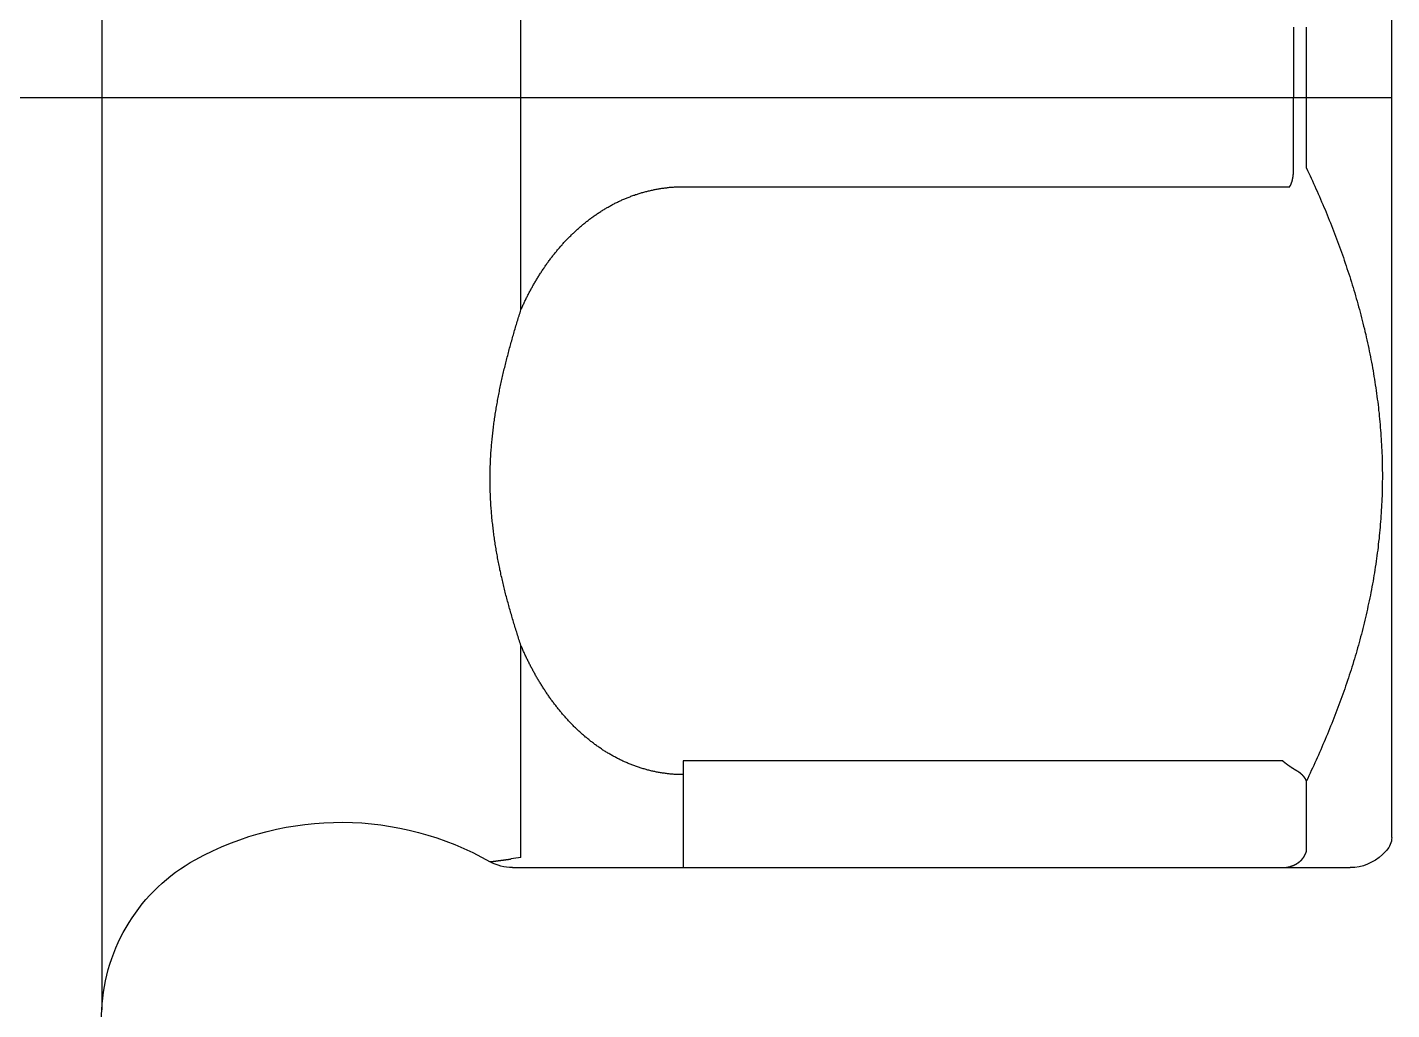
# Model space of a CAD drawing. Header units: millimetres. Extents: x 0 to 5600, y -67 to 2530.
# Drawn here: x 4172.84 to 4188.3, y 919.87 to 931 of the extents above; entities that cross this region are included whole.
import ezdxf
from ezdxf.lldxf.tags import DXFTag

# ---------------------------------------------------------------- set-up
doc = ezdxf.new("R2010")
doc.units = ezdxf.units.MM
doc.layers.add('내부선 및 부속', color=4, linetype='Continuous')
doc.layers.add('중심선', color=1, linetype='DASHED')
tags = doc.linetypes.add('DASHDOT', pattern=[70, 31, -13, 13, -13]).pattern_tags.tags
tags[10:11] = [DXFTag(74, 4), DXFTag(75, 0), DXFTag(340, '0'), DXFTag(46, 0.0), DXFTag(50, 0.0), DXFTag(44, 0.0), DXFTag(45, 0.0)]
tags[8:9] = [DXFTag(74, 4), DXFTag(75, 0), DXFTag(340, '0'), DXFTag(46, 0.0), DXFTag(50, 0.0), DXFTag(44, 0.0), DXFTag(45, 0.0)]
tags[6:7] = [DXFTag(74, 4), DXFTag(75, 0), DXFTag(340, '0'), DXFTag(46, 0.0), DXFTag(50, 0.0), DXFTag(44, 0.0), DXFTag(45, 0.0)]
tags[4:5] = [DXFTag(74, 4), DXFTag(75, 0), DXFTag(340, '0'), DXFTag(46, 0.0), DXFTag(50, 0.0), DXFTag(44, 0.0), DXFTag(45, 0.0)]
tags = doc.linetypes.add('DASHED', pattern=[25.72, 12.86, -12.86]).pattern_tags.tags
tags[6:7] = [DXFTag(74, 4), DXFTag(75, 0), DXFTag(340, '0'), DXFTag(46, 0.0), DXFTag(50, 0.0), DXFTag(44, 0.0), DXFTag(45, 0.0)]
tags[4:5] = [DXFTag(74, 4), DXFTag(75, 0), DXFTag(340, '0'), DXFTag(46, 0.0), DXFTag(50, 0.0), DXFTag(44, 0.0), DXFTag(45, 0.0)]

msp = doc.modelspace()

# ---------------------------------------------------------------- linework, layer by layer
at = {"layer": '내부선 및 부속', "linetype": 'Continuous'}
for p, q in [((4173.683, 940.535), (4173.683, 919.865)), ((4188.302, 921.816), (4188.302, 938.584)), ((4178.433, 927.795), (4178.433, 932.605)), ((4187.19, 929.397), (4187.191, 930.997)), ((4187.336, 929.403), (4187.336, 930.998)), ((4180.271, 929.19), (4187.147, 929.19)), ((4178.433, 921.589), (4178.433, 923.994)), ((4187.063, 922.686), (4180.271, 922.686)), ((4180.271, 922.686), (4180.271, 921.475)), ((4187.336, 921.66), (4187.336, 922.457)), ((4188.196, 921.625), (4188.242, 921.671)), ((4178.337, 921.475), (4187.833, 921.475)), ((4173.12, 911.5), (4173.683, 919.865))]:
    msp.add_line(p, q, dxfattribs=at)
at = {"layer": '내부선 및 부속', "linetype": 'Continuous', "flags": 128}
for points in [[(4187.147, 929.191), (4187.147, 929.192), (4187.148, 929.193), (4187.149, 929.194), (4187.149, 929.196), (4187.15, 929.197), (4187.151, 929.198), (4187.151, 929.199), (4187.152, 929.2), (4187.153, 929.201), (4187.153, 929.203), (4187.154, 929.204), (4187.154, 929.205), (4187.155, 929.206), (4187.156, 929.207), (4187.156, 929.209), (4187.157, 929.21), (4187.157, 929.211), (4187.158, 929.212), (4187.159, 929.214), (4187.159, 929.215), (4187.16, 929.216), (4187.16, 929.217), (4187.161, 929.218), (4187.161, 929.22), (4187.162, 929.221), (4187.162, 929.222), (4187.163, 929.223), (4187.163, 929.225), (4187.164, 929.226), (4187.164, 929.227), (4187.165, 929.228), (4187.165, 929.23), (4187.166, 929.231), (4187.166, 929.232), (4187.167, 929.233), (4187.167, 929.235), (4187.167, 929.236), (4187.168, 929.237), (4187.168, 929.239), (4187.169, 929.24), (4187.169, 929.241), (4187.17, 929.242), (4187.17, 929.244), (4187.17, 929.245), (4187.171, 929.246), (4187.171, 929.248), (4187.172, 929.249), (4187.172, 929.25), (4187.172, 929.251), (4187.173, 929.253), (4187.173, 929.254), (4187.174, 929.255), (4187.174, 929.257), (4187.174, 929.258), (4187.175, 929.259), (4187.175, 929.26), (4187.175, 929.262), (4187.176, 929.263), (4187.176, 929.264), (4187.176, 929.266), (4187.177, 929.267), (4187.177, 929.268), (4187.177, 929.27), (4187.178, 929.271), (4187.178, 929.272), (4187.178, 929.273), (4187.179, 929.275), (4187.179, 929.276), (4187.179, 929.277), (4187.179, 929.279), (4187.18, 929.28), (4187.18, 929.281), (4187.18, 929.283), (4187.181, 929.284), (4187.181, 929.285), (4187.181, 929.287), (4187.181, 929.288), (4187.182, 929.289), (4187.182, 929.291), (4187.182, 929.292), (4187.182, 929.293), (4187.183, 929.295), (4187.183, 929.296), (4187.183, 929.297), (4187.183, 929.299), (4187.183, 929.3), (4187.184, 929.301), (4187.184, 929.303), (4187.184, 929.304), (4187.184, 929.305), (4187.184, 929.307), (4187.185, 929.308), (4187.185, 929.309), (4187.185, 929.311), (4187.185, 929.312), (4187.185, 929.313), (4187.186, 929.315), (4187.186, 929.316), (4187.186, 929.317), (4187.186, 929.319), (4187.186, 929.319), (4187.186, 929.32), (4187.186, 929.321), (4187.187, 929.323), (4187.187, 929.324), (4187.187, 929.325), (4187.187, 929.327), (4187.187, 929.328), (4187.187, 929.329), (4187.187, 929.331), (4187.188, 929.332), (4187.188, 929.333), (4187.188, 929.335), (4187.188, 929.336), (4187.188, 929.337), (4187.188, 929.339), (4187.188, 929.34), (4187.188, 929.341), (4187.189, 929.343), (4187.189, 929.344), (4187.189, 929.345), (4187.189, 929.347), (4187.189, 929.348), (4187.189, 929.349), (4187.189, 929.351), (4187.189, 929.352), (4187.189, 929.354), (4187.189, 929.355), (4187.189, 929.356), (4187.189, 929.358), (4187.19, 929.359), (4187.19, 929.36), (4187.19, 929.362), (4187.19, 929.363), (4187.19, 929.364), (4187.19, 929.366), (4187.19, 929.367), (4187.19, 929.368), (4187.19, 929.37), (4187.19, 929.371), (4187.19, 929.372), (4187.19, 929.374), (4187.19, 929.375), (4187.19, 929.376), (4187.19, 929.378), (4187.19, 929.379), (4187.19, 929.38), (4187.19, 929.382), (4187.19, 929.383), (4187.19, 929.385), (4187.19, 929.386), (4187.19, 929.387), (4187.19, 929.389), (4187.19, 929.39), (4187.19, 929.391), (4187.19, 929.393), (4187.19, 929.394), (4187.19, 929.395), (4187.19, 929.397), (4187.19, 929.398), (4187.19, 929.398)], [(4187.336, 929.403), (4187.349, 929.374), (4187.363, 929.345), (4187.377, 929.316), (4187.39, 929.286), (4187.404, 929.257), (4187.417, 929.227), (4187.43, 929.198), (4187.443, 929.168), (4187.456, 929.139), (4187.469, 929.109), (4187.482, 929.08), (4187.495, 929.05), (4187.508, 929.02), (4187.52, 928.99), (4187.533, 928.961), (4187.546, 928.931), (4187.558, 928.901), (4187.57, 928.871), (4187.582, 928.841), (4187.594, 928.811), (4187.607, 928.781), (4187.618, 928.751), (4187.63, 928.721), (4187.642, 928.691), (4187.654, 928.661), (4187.665, 928.63), (4187.677, 928.6), (4187.688, 928.57), (4187.699, 928.539), (4187.71, 928.509), (4187.721, 928.479), (4187.732, 928.448), (4187.743, 928.418), (4187.754, 928.387), (4187.764, 928.357), (4187.775, 928.326), (4187.785, 928.295), (4187.795, 928.265), (4187.806, 928.234), (4187.816, 928.203), (4187.826, 928.172), (4187.835, 928.142), (4187.845, 928.111), (4187.855, 928.08), (4187.864, 928.049), (4187.874, 928.018), (4187.883, 927.987), (4187.892, 927.956), (4187.901, 927.925), (4187.91, 927.894), (4187.919, 927.863), (4187.927, 927.831), (4187.936, 927.8), (4187.944, 927.769), (4187.952, 927.738), (4187.961, 927.706), (4187.969, 927.675), (4187.976, 927.644), (4187.984, 927.612), (4187.992, 927.581), (4187.999, 927.549), (4188.007, 927.518), (4188.014, 927.486), (4188.021, 927.454), (4188.028, 927.423), (4188.035, 927.391), (4188.042, 927.359), (4188.048, 927.328), (4188.055, 927.296), (4188.061, 927.264), (4188.067, 927.232), (4188.073, 927.201), (4188.079, 927.169), (4188.085, 927.137), (4188.09, 927.105), (4188.096, 927.073), (4188.101, 927.041), (4188.106, 927.009), (4188.112, 926.977), (4188.116, 926.945), (4188.121, 926.913), (4188.126, 926.881), (4188.13, 926.849), (4188.135, 926.817), (4188.139, 926.785), (4188.143, 926.753), (4188.147, 926.72), (4188.151, 926.688), (4188.154, 926.656), (4188.158, 926.624), (4188.161, 926.592), (4188.164, 926.56), (4188.167, 926.527), (4188.17, 926.495), (4188.173, 926.463), (4188.176, 926.431), (4188.178, 926.398), (4188.18, 926.366), (4188.182, 926.334), (4188.184, 926.301), (4188.184, 926.301), (4188.186, 926.269), (4188.188, 926.237), (4188.189, 926.204), (4188.191, 926.172), (4188.192, 926.14), (4188.193, 926.107), (4188.194, 926.075), (4188.195, 926.043), (4188.195, 926.01), (4188.195, 925.978), (4188.196, 925.946), (4188.196, 925.913), (4188.196, 925.881), (4188.195, 925.849), (4188.195, 925.816), (4188.194, 925.784), (4188.194, 925.752), (4188.193, 925.719), (4188.192, 925.687), (4188.191, 925.655), (4188.189, 925.622), (4188.188, 925.59), (4188.186, 925.558), (4188.184, 925.525), (4188.182, 925.493), (4188.18, 925.461), (4188.178, 925.428), (4188.175, 925.396), (4188.173, 925.364), (4188.17, 925.332), (4188.167, 925.299), (4188.164, 925.267), (4188.161, 925.235), (4188.158, 925.203), (4188.154, 925.17), (4188.15, 925.138), (4188.147, 925.106), (4188.143, 925.074), (4188.139, 925.042), (4188.134, 925.01), (4188.13, 924.978), (4188.125, 924.946), (4188.121, 924.914), (4188.116, 924.881), (4188.111, 924.849), (4188.106, 924.817), (4188.101, 924.786), (4188.095, 924.754), (4188.09, 924.722), (4188.084, 924.69), (4188.078, 924.658), (4188.072, 924.626), (4188.066, 924.594), (4188.06, 924.562), (4188.053, 924.531), (4188.047, 924.499), (4188.04, 924.467), (4188.033, 924.436), (4188.027, 924.404), (4188.019, 924.372), (4188.012, 924.341), (4188.005, 924.309), (4187.997, 924.278), (4187.99, 924.246), (4187.982, 924.215), (4187.974, 924.183), (4187.966, 924.152), (4187.958, 924.121), (4187.95, 924.089), (4187.941, 924.058), (4187.933, 924.027), (4187.924, 923.996), (4187.916, 923.965), (4187.907, 923.933), (4187.898, 923.902), (4187.888, 923.871), (4187.879, 923.84), (4187.87, 923.809), (4187.86, 923.778), (4187.851, 923.748), (4187.841, 923.717), (4187.831, 923.686), (4187.821, 923.655), (4187.811, 923.624), (4187.801, 923.594), (4187.79, 923.563), (4187.78, 923.532), (4187.769, 923.502), (4187.759, 923.471), (4187.748, 923.441), (4187.737, 923.41), (4187.726, 923.38), (4187.715, 923.35), (4187.704, 923.319), (4187.692, 923.289), (4187.681, 923.259), (4187.669, 923.228), (4187.658, 923.198), (4187.646, 923.168), (4187.634, 923.138), (4187.634, 923.138), (4187.622, 923.108), (4187.61, 923.078), (4187.598, 923.048), (4187.586, 923.018), (4187.573, 922.988), (4187.561, 922.958), (4187.548, 922.928), (4187.536, 922.899), (4187.523, 922.869), (4187.51, 922.839), (4187.497, 922.81), (4187.484, 922.78), (4187.471, 922.75), (4187.458, 922.721), (4187.445, 922.691), (4187.431, 922.662), (4187.418, 922.633), (4187.404, 922.603), (4187.391, 922.574), (4187.377, 922.545), (4187.363, 922.515), (4187.35, 922.486), (4187.336, 922.457), (4187.336, 922.457)], [(4178.433, 927.796), (4178.437, 927.806), (4178.442, 927.816), (4178.446, 927.826), (4178.451, 927.835), (4178.456, 927.845), (4178.46, 927.855), (4178.465, 927.865), (4178.469, 927.875), (4178.474, 927.885), (4178.479, 927.895), (4178.484, 927.905), (4178.488, 927.914), (4178.493, 927.924), (4178.498, 927.934), (4178.503, 927.944), (4178.508, 927.954), (4178.513, 927.963), (4178.518, 927.973), (4178.523, 927.983), (4178.528, 927.992), (4178.533, 928.002), (4178.538, 928.012), (4178.544, 928.021), (4178.549, 928.031), (4178.554, 928.041), (4178.559, 928.05), (4178.565, 928.06), (4178.57, 928.069), (4178.575, 928.079), (4178.581, 928.088), (4178.586, 928.098), (4178.592, 928.107), (4178.597, 928.117), (4178.603, 928.126), (4178.608, 928.135), (4178.614, 928.145), (4178.62, 928.154), (4178.625, 928.164), (4178.631, 928.173), (4178.637, 928.182), (4178.643, 928.191), (4178.649, 928.201), (4178.655, 928.21), (4178.661, 928.219), (4178.666, 928.228), (4178.672, 928.237), (4178.679, 928.247), (4178.685, 928.256), (4178.691, 928.265), (4178.697, 928.274), (4178.703, 928.283), (4178.709, 928.292), (4178.716, 928.301), (4178.722, 928.31), (4178.728, 928.319), (4178.735, 928.328), (4178.741, 928.336), (4178.747, 928.345), (4178.754, 928.354), (4178.76, 928.363), (4178.767, 928.372), (4178.774, 928.38), (4178.78, 928.389), (4178.787, 928.398), (4178.794, 928.406), (4178.8, 928.415), (4178.807, 928.424), (4178.814, 928.432), (4178.821, 928.441), (4178.828, 928.449), (4178.835, 928.458), (4178.842, 928.466), (4178.849, 928.475), (4178.856, 928.483), (4178.863, 928.491), (4178.87, 928.5), (4178.877, 928.508), (4178.884, 928.516), (4178.891, 928.524), (4178.899, 928.533), (4178.906, 928.541), (4178.913, 928.549), (4178.921, 928.557), (4178.928, 928.565), (4178.936, 928.573), (4178.943, 928.581), (4178.951, 928.589), (4178.958, 928.597), (4178.966, 928.605), (4178.973, 928.613), (4178.981, 928.62), (4178.989, 928.628), (4178.997, 928.636), (4179.004, 928.644), (4179.012, 928.651), (4179.02, 928.659), (4179.028, 928.666), (4179.036, 928.674), (4179.044, 928.681), (4179.052, 928.689), (4179.052, 928.689), (4179.06, 928.696), (4179.068, 928.704), (4179.076, 928.711), (4179.084, 928.718), (4179.093, 928.725), (4179.101, 928.733), (4179.109, 928.74), (4179.118, 928.747), (4179.126, 928.754), (4179.134, 928.761), (4179.143, 928.768), (4179.151, 928.775), (4179.16, 928.782), (4179.168, 928.789), (4179.177, 928.796), (4179.185, 928.802), (4179.194, 928.809), (4179.203, 928.816), (4179.212, 928.822), (4179.22, 928.829), (4179.229, 928.835), (4179.238, 928.842), (4179.247, 928.848), (4179.256, 928.855), (4179.265, 928.861), (4179.274, 928.867), (4179.283, 928.874), (4179.292, 928.88), (4179.301, 928.886), (4179.31, 928.892), (4179.319, 928.898), (4179.328, 928.904), (4179.338, 928.91), (4179.347, 928.916), (4179.356, 928.922), (4179.365, 928.928), (4179.375, 928.933), (4179.384, 928.939), (4179.394, 928.945), (4179.403, 928.95), (4179.412, 928.956), (4179.422, 928.961), (4179.432, 928.967), (4179.441, 928.972), (4179.451, 928.977), (4179.46, 928.982), (4179.47, 928.988), (4179.48, 928.993), (4179.489, 928.998), (4179.499, 929.003), (4179.509, 929.008), (4179.519, 929.013), (4179.529, 929.017), (4179.539, 929.022), (4179.549, 929.027), (4179.558, 929.031), (4179.568, 929.036), (4179.578, 929.041), (4179.588, 929.045), (4179.599, 929.049), (4179.609, 929.054), (4179.619, 929.058), (4179.629, 929.062), (4179.639, 929.066), (4179.649, 929.07), (4179.66, 929.074), (4179.67, 929.078), (4179.68, 929.082), (4179.69, 929.086), (4179.701, 929.09), (4179.711, 929.094), (4179.722, 929.097), (4179.732, 929.101), (4179.742, 929.104), (4179.753, 929.108), (4179.763, 929.111), (4179.774, 929.114), (4179.784, 929.118), (4179.795, 929.121), (4179.805, 929.124), (4179.816, 929.127), (4179.827, 929.13), (4179.837, 929.133), (4179.848, 929.135), (4179.859, 929.138), (4179.869, 929.141), (4179.88, 929.144), (4179.891, 929.146), (4179.901, 929.149), (4179.912, 929.151), (4179.923, 929.153), (4179.934, 929.156), (4179.944, 929.158), (4179.955, 929.16), (4179.966, 929.162), (4179.977, 929.164), (4179.988, 929.166), (4179.999, 929.168), (4180.009, 929.17), (4180.02, 929.171), (4180.02, 929.171), (4180.031, 929.173), (4180.042, 929.175), (4180.053, 929.176), (4180.064, 929.177), (4180.075, 929.179), (4180.086, 929.18), (4180.096, 929.181), (4180.107, 929.182), (4180.118, 929.184), (4180.129, 929.185), (4180.14, 929.185), (4180.151, 929.186), (4180.162, 929.187), (4180.173, 929.188), (4180.184, 929.188), (4180.195, 929.189), (4180.206, 929.19), (4180.217, 929.19), (4180.228, 929.19), (4180.239, 929.191), (4180.249, 929.191), (4180.26, 929.191), (4180.271, 929.191), (4180.271, 929.191)], [(4178.433, 923.994), (4178.428, 924.011), (4178.422, 924.027), (4178.417, 924.044), (4178.411, 924.06), (4178.406, 924.077), (4178.401, 924.094), (4178.395, 924.11), (4178.39, 924.127), (4178.385, 924.143), (4178.38, 924.16), (4178.375, 924.177), (4178.369, 924.193), (4178.364, 924.21), (4178.359, 924.226), (4178.354, 924.243), (4178.349, 924.26), (4178.344, 924.276), (4178.339, 924.293), (4178.334, 924.31), (4178.329, 924.326), (4178.325, 924.343), (4178.32, 924.36), (4178.315, 924.377), (4178.31, 924.393), (4178.305, 924.41), (4178.301, 924.427), (4178.296, 924.444), (4178.291, 924.46), (4178.287, 924.477), (4178.282, 924.494), (4178.278, 924.511), (4178.273, 924.527), (4178.269, 924.544), (4178.264, 924.561), (4178.26, 924.578), (4178.256, 924.595), (4178.252, 924.612), (4178.247, 924.629), (4178.243, 924.645), (4178.239, 924.662), (4178.235, 924.679), (4178.231, 924.696), (4178.227, 924.713), (4178.223, 924.73), (4178.219, 924.747), (4178.215, 924.764), (4178.211, 924.781), (4178.207, 924.798), (4178.204, 924.815), (4178.2, 924.832), (4178.196, 924.849), (4178.193, 924.866), (4178.189, 924.883), (4178.186, 924.9), (4178.182, 924.917), (4178.179, 924.934), (4178.176, 924.951), (4178.172, 924.968), (4178.169, 924.986), (4178.166, 925.003), (4178.163, 925.02), (4178.16, 925.037), (4178.157, 925.054), (4178.154, 925.071), (4178.151, 925.088), (4178.148, 925.106), (4178.145, 925.123), (4178.143, 925.14), (4178.14, 925.157), (4178.137, 925.175), (4178.135, 925.192), (4178.132, 925.209), (4178.13, 925.226), (4178.128, 925.243), (4178.125, 925.261), (4178.123, 925.278), (4178.121, 925.295), (4178.119, 925.313), (4178.117, 925.33), (4178.114, 925.347), (4178.113, 925.365), (4178.111, 925.382), (4178.109, 925.399), (4178.107, 925.416), (4178.105, 925.434), (4178.104, 925.451), (4178.102, 925.468), (4178.101, 925.486), (4178.099, 925.503), (4178.098, 925.521), (4178.096, 925.538), (4178.095, 925.555), (4178.094, 925.573), (4178.093, 925.59), (4178.092, 925.607), (4178.091, 925.625), (4178.09, 925.642), (4178.089, 925.66), (4178.088, 925.677), (4178.087, 925.694), (4178.087, 925.694), (4178.087, 925.712), (4178.086, 925.729), (4178.085, 925.746), (4178.085, 925.764), (4178.085, 925.781), (4178.084, 925.799), (4178.084, 925.816), (4178.084, 925.833), (4178.084, 925.851), (4178.084, 925.868), (4178.084, 925.886), (4178.084, 925.903), (4178.084, 925.92), (4178.084, 925.938), (4178.084, 925.955), (4178.085, 925.973), (4178.085, 925.99), (4178.086, 926.007), (4178.086, 926.025), (4178.087, 926.042), (4178.088, 926.06), (4178.088, 926.077), (4178.089, 926.094), (4178.09, 926.112), (4178.091, 926.129), (4178.092, 926.147), (4178.093, 926.164), (4178.094, 926.181), (4178.096, 926.199), (4178.097, 926.216), (4178.098, 926.233), (4178.1, 926.251), (4178.101, 926.268), (4178.103, 926.285), (4178.104, 926.303), (4178.106, 926.32), (4178.108, 926.337), (4178.11, 926.355), (4178.111, 926.372), (4178.113, 926.389), (4178.115, 926.407), (4178.117, 926.424), (4178.119, 926.441), (4178.121, 926.459), (4178.124, 926.476), (4178.126, 926.493), (4178.128, 926.51), (4178.131, 926.528), (4178.133, 926.545), (4178.135, 926.562), (4178.138, 926.579), (4178.141, 926.597), (4178.143, 926.614), (4178.146, 926.631), (4178.149, 926.648), (4178.151, 926.665), (4178.154, 926.683), (4178.157, 926.7), (4178.16, 926.717), (4178.163, 926.734), (4178.166, 926.751), (4178.169, 926.768), (4178.172, 926.786), (4178.176, 926.803), (4178.179, 926.82), (4178.182, 926.837), (4178.185, 926.854), (4178.189, 926.871), (4178.192, 926.888), (4178.196, 926.905), (4178.199, 926.922), (4178.203, 926.939), (4178.207, 926.956), (4178.21, 926.973), (4178.214, 926.99), (4178.218, 927.007), (4178.221, 927.024), (4178.225, 927.041), (4178.229, 927.058), (4178.233, 927.075), (4178.237, 927.092), (4178.241, 927.109), (4178.245, 927.126), (4178.249, 927.143), (4178.253, 927.16), (4178.257, 927.177), (4178.262, 927.194), (4178.266, 927.21), (4178.27, 927.227), (4178.274, 927.244), (4178.279, 927.261), (4178.283, 927.278), (4178.287, 927.295), (4178.292, 927.311), (4178.296, 927.328), (4178.301, 927.345), (4178.305, 927.362), (4178.31, 927.379), (4178.315, 927.395), (4178.319, 927.412), (4178.319, 927.412), (4178.324, 927.429), (4178.329, 927.446), (4178.333, 927.462), (4178.338, 927.479), (4178.343, 927.496), (4178.348, 927.513), (4178.352, 927.529), (4178.357, 927.546), (4178.362, 927.563), (4178.367, 927.579), (4178.372, 927.596), (4178.377, 927.613), (4178.382, 927.629), (4178.387, 927.646), (4178.392, 927.663), (4178.397, 927.679), (4178.402, 927.696), (4178.407, 927.713), (4178.412, 927.729), (4178.417, 927.746), (4178.423, 927.762), (4178.428, 927.779), (4178.433, 927.796), (4178.433, 927.796)], [(4180.271, 922.529), (4180.26, 922.529), (4180.249, 922.529), (4180.238, 922.529), (4180.227, 922.53), (4180.216, 922.53), (4180.204, 922.53), (4180.193, 922.531), (4180.182, 922.532), (4180.171, 922.532), (4180.16, 922.533), (4180.149, 922.534), (4180.138, 922.535), (4180.126, 922.536), (4180.115, 922.537), (4180.104, 922.538), (4180.093, 922.539), (4180.082, 922.541), (4180.071, 922.542), (4180.06, 922.544), (4180.049, 922.545), (4180.038, 922.547), (4180.026, 922.549), (4180.015, 922.55), (4180.004, 922.552), (4179.993, 922.554), (4179.982, 922.556), (4179.971, 922.558), (4179.96, 922.561), (4179.949, 922.563), (4179.938, 922.565), (4179.927, 922.568), (4179.916, 922.57), (4179.905, 922.573), (4179.895, 922.575), (4179.884, 922.578), (4179.873, 922.581), (4179.862, 922.584), (4179.851, 922.587), (4179.84, 922.59), (4179.829, 922.593), (4179.819, 922.596), (4179.808, 922.599), (4179.797, 922.603), (4179.786, 922.606), (4179.776, 922.609), (4179.765, 922.613), (4179.754, 922.616), (4179.744, 922.62), (4179.733, 922.624), (4179.723, 922.628), (4179.712, 922.632), (4179.702, 922.635), (4179.691, 922.64), (4179.681, 922.644), (4179.67, 922.648), (4179.66, 922.652), (4179.649, 922.656), (4179.639, 922.661), (4179.629, 922.665), (4179.618, 922.67), (4179.608, 922.674), (4179.598, 922.679), (4179.588, 922.683), (4179.578, 922.688), (4179.568, 922.693), (4179.558, 922.698), (4179.548, 922.703), (4179.538, 922.708), (4179.528, 922.713), (4179.518, 922.718), (4179.508, 922.723), (4179.498, 922.729), (4179.488, 922.734), (4179.478, 922.739), (4179.468, 922.745), (4179.459, 922.75), (4179.449, 922.756), (4179.439, 922.761), (4179.43, 922.767), (4179.42, 922.773), (4179.411, 922.779), (4179.401, 922.784), (4179.392, 922.79), (4179.382, 922.796), (4179.373, 922.802), (4179.363, 922.808), (4179.354, 922.815), (4179.345, 922.821), (4179.335, 922.827), (4179.326, 922.833), (4179.317, 922.84), (4179.308, 922.846), (4179.299, 922.853), (4179.29, 922.859), (4179.28, 922.866), (4179.271, 922.872), (4179.262, 922.879), (4179.254, 922.886), (4179.245, 922.892), (4179.236, 922.899), (4179.236, 922.899), (4179.227, 922.906), (4179.218, 922.913), (4179.209, 922.92), (4179.201, 922.927), (4179.192, 922.934), (4179.183, 922.941), (4179.175, 922.948), (4179.166, 922.955), (4179.158, 922.963), (4179.149, 922.97), (4179.141, 922.977), (4179.132, 922.985), (4179.124, 922.992), (4179.116, 922.999), (4179.107, 923.007), (4179.099, 923.015), (4179.091, 923.022), (4179.083, 923.03), (4179.075, 923.037), (4179.066, 923.045), (4179.058, 923.053), (4179.05, 923.061), (4179.042, 923.068), (4179.034, 923.076), (4179.027, 923.084), (4179.019, 923.092), (4179.011, 923.1), (4179.003, 923.108), (4178.995, 923.116), (4178.988, 923.124), (4178.98, 923.132), (4178.972, 923.14), (4178.965, 923.149), (4178.957, 923.157), (4178.95, 923.165), (4178.942, 923.173), (4178.935, 923.182), (4178.927, 923.19), (4178.92, 923.198), (4178.913, 923.207), (4178.905, 923.215), (4178.898, 923.224), (4178.891, 923.232), (4178.884, 923.241), (4178.877, 923.249), (4178.87, 923.258), (4178.863, 923.267), (4178.856, 923.275), (4178.849, 923.284), (4178.842, 923.293), (4178.835, 923.302), (4178.828, 923.311), (4178.821, 923.319), (4178.814, 923.328), (4178.808, 923.337), (4178.801, 923.346), (4178.794, 923.355), (4178.788, 923.364), (4178.781, 923.373), (4178.774, 923.382), (4178.768, 923.391), (4178.761, 923.4), (4178.755, 923.409), (4178.749, 923.418), (4178.742, 923.428), (4178.736, 923.437), (4178.73, 923.446), (4178.723, 923.455), (4178.717, 923.464), (4178.711, 923.474), (4178.705, 923.483), (4178.699, 923.492), (4178.693, 923.502), (4178.687, 923.511), (4178.681, 923.521), (4178.675, 923.53), (4178.669, 923.539), (4178.663, 923.549), (4178.657, 923.558), (4178.651, 923.568), (4178.645, 923.577), (4178.639, 923.587), (4178.634, 923.597), (4178.628, 923.606), (4178.622, 923.616), (4178.617, 923.625), (4178.611, 923.635), (4178.606, 923.645), (4178.6, 923.654), (4178.595, 923.664), (4178.589, 923.674), (4178.584, 923.684), (4178.579, 923.693), (4178.573, 923.703), (4178.568, 923.713), (4178.563, 923.723), (4178.557, 923.733), (4178.552, 923.743), (4178.547, 923.752), (4178.542, 923.762), (4178.542, 923.762), (4178.537, 923.772), (4178.532, 923.782), (4178.527, 923.792), (4178.522, 923.802), (4178.517, 923.812), (4178.512, 923.822), (4178.507, 923.832), (4178.502, 923.842), (4178.497, 923.852), (4178.492, 923.862), (4178.488, 923.872), (4178.483, 923.882), (4178.478, 923.893), (4178.474, 923.903), (4178.469, 923.913), (4178.464, 923.923), (4178.46, 923.933), (4178.455, 923.943), (4178.451, 923.953), (4178.446, 923.964), (4178.442, 923.974), (4178.437, 923.984), (4178.433, 923.994), (4178.433, 923.994)], [(4187.224, 922.573), (4187.223, 922.574), (4187.221, 922.575), (4187.22, 922.575), (4187.219, 922.576), (4187.218, 922.576), (4187.217, 922.577), (4187.216, 922.578), (4187.215, 922.578), (4187.214, 922.579), (4187.213, 922.58), (4187.212, 922.58), (4187.211, 922.581), (4187.21, 922.581), (4187.209, 922.582), (4187.208, 922.583), (4187.206, 922.583), (4187.205, 922.584), (4187.204, 922.585), (4187.203, 922.585), (4187.202, 922.586), (4187.201, 922.587), (4187.2, 922.587), (4187.199, 922.588), (4187.198, 922.588), (4187.197, 922.589), (4187.196, 922.59), (4187.195, 922.59), (4187.194, 922.591), (4187.193, 922.592), (4187.192, 922.592), (4187.191, 922.593), (4187.19, 922.594), (4187.189, 922.594), (4187.187, 922.595), (4187.186, 922.596), (4187.185, 922.596), (4187.184, 922.597), (4187.183, 922.598), (4187.182, 922.598), (4187.181, 922.599), (4187.18, 922.6), (4187.179, 922.6), (4187.178, 922.601), (4187.177, 922.602), (4187.176, 922.602), (4187.175, 922.603), (4187.174, 922.604), (4187.173, 922.604), (4187.172, 922.605), (4187.171, 922.606), (4187.17, 922.606), (4187.169, 922.607), (4187.168, 922.608), (4187.167, 922.608), (4187.166, 922.609), (4187.165, 922.61), (4187.164, 922.611), (4187.163, 922.611), (4187.162, 922.612), (4187.161, 922.613), (4187.159, 922.613), (4187.158, 922.614), (4187.157, 922.615), (4187.156, 922.615), (4187.155, 922.616), (4187.154, 922.617), (4187.153, 922.618), (4187.152, 922.618), (4187.151, 922.619), (4187.15, 922.62), (4187.149, 922.62), (4187.148, 922.621), (4187.147, 922.622), (4187.146, 922.622), (4187.145, 922.623), (4187.144, 922.624), (4187.143, 922.625), (4187.142, 922.625), (4187.141, 922.626), (4187.14, 922.627), (4187.139, 922.628), (4187.138, 922.628), (4187.137, 922.629), (4187.136, 922.63), (4187.135, 922.63), (4187.134, 922.631), (4187.133, 922.632), (4187.132, 922.633), (4187.131, 922.633), (4187.13, 922.634), (4187.129, 922.635), (4187.128, 922.636), (4187.127, 922.636), (4187.126, 922.637), (4187.125, 922.638), (4187.124, 922.638), (4187.123, 922.639), (4187.122, 922.64), (4187.121, 922.641), (4187.12, 922.641), (4187.12, 922.641), (4187.119, 922.642), (4187.118, 922.643), (4187.117, 922.644), (4187.116, 922.644), (4187.115, 922.645), (4187.114, 922.646), (4187.113, 922.647), (4187.112, 922.647), (4187.111, 922.648), (4187.11, 922.649), (4187.109, 922.65), (4187.108, 922.65), (4187.107, 922.651), (4187.106, 922.652), (4187.105, 922.653), (4187.104, 922.653), (4187.103, 922.654), (4187.102, 922.655), (4187.101, 922.656), (4187.1, 922.656), (4187.099, 922.657), (4187.099, 922.658), (4187.098, 922.659), (4187.097, 922.66), (4187.096, 922.66), (4187.095, 922.661), (4187.094, 922.662), (4187.093, 922.663), (4187.092, 922.663), (4187.091, 922.664), (4187.09, 922.665), (4187.089, 922.666), (4187.088, 922.666), (4187.087, 922.667), (4187.086, 922.668), (4187.085, 922.669), (4187.084, 922.67), (4187.083, 922.67), (4187.082, 922.671), (4187.081, 922.672), (4187.08, 922.673), (4187.079, 922.673), (4187.078, 922.674), (4187.077, 922.675), (4187.076, 922.676), (4187.075, 922.677), (4187.074, 922.677), (4187.073, 922.678), (4187.072, 922.679), (4187.071, 922.68), (4187.071, 922.681), (4187.07, 922.681), (4187.069, 922.682), (4187.068, 922.683), (4187.067, 922.684), (4187.066, 922.684), (4187.065, 922.685), (4187.064, 922.686), (4187.063, 922.687), (4187.063, 922.687)], [(4187.336, 922.457), (4187.335, 922.458), (4187.335, 922.459), (4187.334, 922.46), (4187.334, 922.461), (4187.334, 922.462), (4187.333, 922.463), (4187.333, 922.464), (4187.332, 922.465), (4187.332, 922.466), (4187.331, 922.467), (4187.331, 922.468), (4187.331, 922.469), (4187.33, 922.47), (4187.33, 922.47), (4187.329, 922.471), (4187.329, 922.472), (4187.328, 922.473), (4187.328, 922.474), (4187.327, 922.475), (4187.327, 922.476), (4187.326, 922.477), (4187.326, 922.478), (4187.325, 922.479), (4187.325, 922.48), (4187.324, 922.48), (4187.324, 922.481), (4187.323, 922.482), (4187.323, 922.483), (4187.322, 922.484), (4187.322, 922.485), (4187.321, 922.486), (4187.32, 922.487), (4187.32, 922.487), (4187.319, 922.488), (4187.319, 922.489), (4187.318, 922.49), (4187.318, 922.491), (4187.317, 922.492), (4187.316, 922.493), (4187.316, 922.493), (4187.315, 922.494), (4187.315, 922.495), (4187.314, 922.496), (4187.313, 922.497), (4187.313, 922.498), (4187.312, 922.498), (4187.312, 922.499), (4187.311, 922.5), (4187.31, 922.501), (4187.31, 922.502), (4187.309, 922.502), (4187.309, 922.503), (4187.308, 922.504), (4187.307, 922.505), (4187.307, 922.506), (4187.306, 922.506), (4187.305, 922.507), (4187.305, 922.508), (4187.304, 922.509), (4187.303, 922.51), (4187.303, 922.51), (4187.302, 922.511), (4187.301, 922.512), (4187.301, 922.513), (4187.3, 922.514), (4187.299, 922.514), (4187.299, 922.515), (4187.298, 922.516), (4187.297, 922.517), (4187.296, 922.517), (4187.296, 922.518), (4187.295, 922.519), (4187.294, 922.52), (4187.294, 922.52), (4187.293, 922.521), (4187.292, 922.522), (4187.291, 922.523), (4187.291, 922.523), (4187.29, 922.524), (4187.289, 922.525), (4187.288, 922.525), (4187.288, 922.526), (4187.287, 922.527), (4187.286, 922.528), (4187.285, 922.528), (4187.285, 922.529), (4187.284, 922.53), (4187.283, 922.53), (4187.282, 922.531), (4187.282, 922.532), (4187.281, 922.533), (4187.28, 922.533), (4187.279, 922.534), (4187.279, 922.535), (4187.278, 922.535), (4187.277, 922.536), (4187.276, 922.537), (4187.275, 922.537), (4187.275, 922.538), (4187.274, 922.539), (4187.274, 922.539), (4187.273, 922.539), (4187.272, 922.54), (4187.271, 922.541), (4187.271, 922.541), (4187.27, 922.542), (4187.269, 922.543), (4187.268, 922.543), (4187.267, 922.544), (4187.267, 922.545), (4187.266, 922.545), (4187.265, 922.546), (4187.264, 922.547), (4187.263, 922.547), (4187.263, 922.548), (4187.262, 922.548), (4187.261, 922.549), (4187.26, 922.55), (4187.259, 922.55), (4187.258, 922.551), (4187.258, 922.552), (4187.257, 922.552), (4187.256, 922.553), (4187.255, 922.553), (4187.254, 922.554), (4187.253, 922.555), (4187.252, 922.555), (4187.252, 922.556), (4187.251, 922.556), (4187.25, 922.557), (4187.249, 922.558), (4187.248, 922.558), (4187.247, 922.559), (4187.246, 922.559), (4187.246, 922.56), (4187.245, 922.56), (4187.244, 922.561), (4187.243, 922.562), (4187.242, 922.562), (4187.241, 922.563), (4187.24, 922.563), (4187.24, 922.564), (4187.239, 922.564), (4187.238, 922.565), (4187.237, 922.566), (4187.236, 922.566), (4187.235, 922.567), (4187.234, 922.567), (4187.233, 922.568), (4187.232, 922.568), (4187.232, 922.569), (4187.231, 922.569), (4187.23, 922.57), (4187.229, 922.57), (4187.228, 922.571), (4187.227, 922.571), (4187.226, 922.572), (4187.225, 922.572), (4187.224, 922.573), (4187.224, 922.573), (4187.224, 922.573)], [(4187.224, 921.519), (4187.225, 921.52), (4187.226, 921.52), (4187.227, 921.521), (4187.228, 921.521), (4187.229, 921.522), (4187.23, 921.523), (4187.231, 921.523), (4187.232, 921.524), (4187.233, 921.524), (4187.233, 921.525), (4187.234, 921.526), (4187.235, 921.526), (4187.236, 921.527), (4187.237, 921.528), (4187.238, 921.528), (4187.239, 921.529), (4187.24, 921.529), (4187.241, 921.53), (4187.242, 921.531), (4187.243, 921.531), (4187.244, 921.532), (4187.245, 921.533), (4187.246, 921.533), (4187.247, 921.534), (4187.248, 921.535), (4187.249, 921.536), (4187.25, 921.536), (4187.251, 921.537), (4187.252, 921.538), (4187.252, 921.538), (4187.253, 921.539), (4187.254, 921.54), (4187.255, 921.54), (4187.256, 921.541), (4187.257, 921.542), (4187.258, 921.543), (4187.259, 921.543), (4187.26, 921.544), (4187.261, 921.545), (4187.261, 921.546), (4187.262, 921.546), (4187.263, 921.547), (4187.264, 921.548), (4187.265, 921.549), (4187.266, 921.549), (4187.267, 921.55), (4187.268, 921.551), (4187.268, 921.552), (4187.269, 921.553), (4187.27, 921.553), (4187.271, 921.554), (4187.272, 921.555), (4187.273, 921.556), (4187.274, 921.557), (4187.274, 921.557), (4187.275, 921.558), (4187.276, 921.559), (4187.277, 921.56), (4187.278, 921.561), (4187.278, 921.562), (4187.279, 921.562), (4187.28, 921.563), (4187.281, 921.564), (4187.282, 921.565), (4187.282, 921.566), (4187.283, 921.567), (4187.284, 921.567), (4187.285, 921.568), (4187.286, 921.569), (4187.286, 921.57), (4187.287, 921.571), (4187.288, 921.572), (4187.289, 921.573), (4187.289, 921.574), (4187.29, 921.574), (4187.291, 921.575), (4187.292, 921.576), (4187.292, 921.577), (4187.293, 921.578), (4187.294, 921.579), (4187.295, 921.58), (4187.295, 921.581), (4187.296, 921.582), (4187.297, 921.583), (4187.297, 921.584), (4187.298, 921.584), (4187.299, 921.585), (4187.299, 921.586), (4187.3, 921.587), (4187.301, 921.588), (4187.302, 921.589), (4187.302, 921.59), (4187.303, 921.591), (4187.303, 921.592), (4187.304, 921.593), (4187.305, 921.594), (4187.305, 921.595), (4187.306, 921.596), (4187.307, 921.597), (4187.307, 921.598), (4187.307, 921.598), (4187.308, 921.599), (4187.309, 921.6), (4187.309, 921.601), (4187.31, 921.602), (4187.31, 921.603), (4187.311, 921.604), (4187.312, 921.605), (4187.312, 921.606), (4187.313, 921.607), (4187.313, 921.608), (4187.314, 921.609), (4187.314, 921.61), (4187.315, 921.611), (4187.316, 921.612), (4187.316, 921.613), (4187.317, 921.614), (4187.317, 921.615), (4187.318, 921.616), (4187.318, 921.617), (4187.319, 921.618), (4187.319, 921.619), (4187.32, 921.62), (4187.32, 921.621), (4187.321, 921.622), (4187.321, 921.623), (4187.322, 921.624), (4187.322, 921.625), (4187.323, 921.626), (4187.323, 921.627), (4187.324, 921.628), (4187.324, 921.629), (4187.325, 921.631), (4187.325, 921.632), (4187.326, 921.633), (4187.326, 921.634), (4187.327, 921.635), (4187.327, 921.636), (4187.328, 921.637), (4187.328, 921.638), (4187.328, 921.639), (4187.329, 921.64), (4187.329, 921.641), (4187.33, 921.642), (4187.33, 921.643), (4187.331, 921.644), (4187.331, 921.646), (4187.331, 921.647), (4187.332, 921.648), (4187.332, 921.649), (4187.332, 921.65), (4187.333, 921.651), (4187.333, 921.652), (4187.334, 921.653), (4187.334, 921.654), (4187.334, 921.655), (4187.335, 921.656), (4187.335, 921.658), (4187.335, 921.659), (4187.336, 921.66), (4187.336, 921.66)], [(4178.084, 921.542), (4178.084, 921.542), (4178.085, 921.542), (4178.086, 921.542), (4178.087, 921.543), (4178.088, 921.543), (4178.089, 921.543), (4178.089, 921.543), (4178.09, 921.543), (4178.091, 921.543), (4178.092, 921.544), (4178.093, 921.544), (4178.093, 921.544), (4178.094, 921.544), (4178.095, 921.544), (4178.096, 921.544), (4178.097, 921.544), (4178.098, 921.544), (4178.098, 921.544), (4178.099, 921.544), (4178.1, 921.544), (4178.101, 921.544), (4178.102, 921.544), (4178.103, 921.544), (4178.103, 921.545), (4178.104, 921.545), (4178.105, 921.545), (4178.106, 921.545), (4178.107, 921.545), (4178.108, 921.545), (4178.108, 921.545), (4178.109, 921.545), (4178.11, 921.545), (4178.111, 921.545), (4178.112, 921.546), (4178.113, 921.546), (4178.113, 921.546), (4178.114, 921.546), (4178.115, 921.546), (4178.116, 921.546), (4178.117, 921.546), (4178.118, 921.546), (4178.118, 921.546), (4178.119, 921.547), (4178.12, 921.547), (4178.121, 921.547), (4178.122, 921.547), (4178.123, 921.547), (4178.123, 921.547), (4178.124, 921.547), (4178.125, 921.547), (4178.126, 921.547), (4178.127, 921.548), (4178.128, 921.548), (4178.128, 921.548), (4178.129, 921.548), (4178.13, 921.548), (4178.131, 921.548), (4178.132, 921.548), (4178.132, 921.548), (4178.133, 921.548), (4178.134, 921.549), (4178.135, 921.549), (4178.136, 921.549), (4178.137, 921.549), (4178.137, 921.549), (4178.138, 921.549), (4178.139, 921.549), (4178.14, 921.549), (4178.141, 921.549), (4178.142, 921.549), (4178.142, 921.55), (4178.143, 921.55), (4178.144, 921.55), (4178.145, 921.55), (4178.146, 921.55), (4178.147, 921.55), (4178.147, 921.55), (4178.148, 921.55), (4178.149, 921.55), (4178.15, 921.55), (4178.151, 921.551), (4178.152, 921.551), (4178.152, 921.551), (4178.153, 921.551), (4178.154, 921.551), (4178.155, 921.551), (4178.156, 921.551), (4178.157, 921.551), (4178.157, 921.551), (4178.158, 921.551), (4178.159, 921.552), (4178.16, 921.552), (4178.161, 921.552), (4178.162, 921.552), (4178.162, 921.552), (4178.163, 921.552), (4178.164, 921.552), (4178.165, 921.552), (4178.166, 921.552), (4178.167, 921.553), (4178.167, 921.553), (4178.167, 921.553), (4178.168, 921.553), (4178.169, 921.553), (4178.17, 921.553), (4178.171, 921.553), (4178.171, 921.553), (4178.172, 921.553), (4178.173, 921.553), (4178.174, 921.553), (4178.175, 921.554), (4178.176, 921.554), (4178.176, 921.554), (4178.177, 921.554), (4178.178, 921.554), (4178.179, 921.554), (4178.18, 921.554), (4178.181, 921.554), (4178.181, 921.554), (4178.182, 921.555), (4178.183, 921.555), (4178.184, 921.555), (4178.185, 921.555), (4178.186, 921.555), (4178.186, 921.555), (4178.187, 921.555), (4178.188, 921.555), (4178.189, 921.555), (4178.19, 921.555), (4178.191, 921.556), (4178.191, 921.556), (4178.192, 921.556), (4178.193, 921.556), (4178.194, 921.556), (4178.195, 921.556), (4178.196, 921.556), (4178.196, 921.556), (4178.197, 921.556), (4178.198, 921.557), (4178.199, 921.557), (4178.2, 921.557), (4178.201, 921.557), (4178.201, 921.557), (4178.202, 921.557), (4178.203, 921.557), (4178.204, 921.557), (4178.205, 921.557), (4178.205, 921.558), (4178.206, 921.558), (4178.207, 921.558), (4178.208, 921.558), (4178.209, 921.558), (4178.21, 921.558), (4178.21, 921.558), (4178.211, 921.558), (4178.212, 921.558), (4178.213, 921.559), (4178.214, 921.559), (4178.215, 921.559), (4178.215, 921.559), (4178.216, 921.559), (4178.217, 921.559), (4178.218, 921.559), (4178.219, 921.559), (4178.22, 921.559), (4178.22, 921.56), (4178.221, 921.56), (4178.222, 921.56), (4178.223, 921.56), (4178.224, 921.56), (4178.225, 921.56), (4178.225, 921.56), (4178.226, 921.56), (4178.227, 921.56), (4178.228, 921.561), (4178.229, 921.561), (4178.23, 921.561), (4178.23, 921.561), (4178.231, 921.561), (4178.232, 921.561), (4178.233, 921.561), (4178.234, 921.561), (4178.235, 921.561), (4178.235, 921.562), (4178.236, 921.562), (4178.237, 921.562), (4178.238, 921.562), (4178.239, 921.562), (4178.239, 921.562), (4178.24, 921.562), (4178.241, 921.562), (4178.242, 921.562), (4178.243, 921.563), (4178.244, 921.563), (4178.244, 921.563), (4178.245, 921.563), (4178.246, 921.563), (4178.247, 921.563), (4178.248, 921.563), (4178.249, 921.563), (4178.249, 921.563), (4178.249, 921.563), (4178.25, 921.564), (4178.251, 921.564), (4178.252, 921.564), (4178.253, 921.564), (4178.254, 921.564), (4178.254, 921.564), (4178.255, 921.564), (4178.256, 921.564), (4178.257, 921.564), (4178.258, 921.565), (4178.259, 921.565), (4178.259, 921.565), (4178.26, 921.565), (4178.261, 921.565), (4178.262, 921.565), (4178.263, 921.565), (4178.264, 921.565), (4178.264, 921.565), (4178.265, 921.566), (4178.266, 921.566), (4178.267, 921.566), (4178.268, 921.566), (4178.269, 921.566), (4178.269, 921.566), (4178.27, 921.566), (4178.271, 921.566), (4178.272, 921.566), (4178.273, 921.567), (4178.273, 921.567), (4178.274, 921.567), (4178.275, 921.567), (4178.276, 921.567), (4178.277, 921.567), (4178.278, 921.567), (4178.278, 921.567), (4178.279, 921.567), (4178.28, 921.568), (4178.281, 921.568), (4178.282, 921.568), (4178.283, 921.568), (4178.283, 921.568), (4178.284, 921.568), (4178.285, 921.568), (4178.286, 921.568), (4178.287, 921.568), (4178.288, 921.569), (4178.288, 921.569), (4178.289, 921.569), (4178.29, 921.569), (4178.291, 921.569), (4178.292, 921.569), (4178.293, 921.569), (4178.293, 921.569), (4178.294, 921.569), (4178.295, 921.57), (4178.296, 921.57), (4178.297, 921.57), (4178.298, 921.57), (4178.298, 921.57), (4178.299, 921.57), (4178.3, 921.57), (4178.301, 921.57), (4178.302, 921.57), (4178.302, 921.571), (4178.303, 921.571), (4178.304, 921.571), (4178.305, 921.571), (4178.306, 921.571), (4178.307, 921.571), (4178.307, 921.571), (4178.308, 921.571), (4178.309, 921.572), (4178.31, 921.572), (4178.311, 921.572), (4178.312, 921.572), (4178.312, 921.572), (4178.313, 921.572), (4178.314, 921.572), (4178.315, 921.572), (4178.316, 921.572), (4178.317, 921.573), (4178.317, 921.573), (4178.318, 921.573), (4178.319, 921.573), (4178.32, 921.573), (4178.321, 921.573), (4178.322, 921.573), (4178.322, 921.573)], [(4187.063, 921.475), (4187.064, 921.475), (4187.065, 921.475), (4187.066, 921.475), (4187.067, 921.475), (4187.068, 921.475), (4187.069, 921.475), (4187.07, 921.475), (4187.071, 921.475), (4187.072, 921.475), (4187.073, 921.475), (4187.075, 921.475), (4187.076, 921.475), (4187.077, 921.475), (4187.078, 921.475), (4187.079, 921.475), (4187.08, 921.476), (4187.081, 921.476), (4187.082, 921.476), (4187.083, 921.476), (4187.084, 921.476), (4187.085, 921.476), (4187.086, 921.476), (4187.087, 921.476), (4187.088, 921.476), (4187.089, 921.476), (4187.09, 921.476), (4187.091, 921.476), (4187.092, 921.477), (4187.094, 921.477), (4187.095, 921.477), (4187.096, 921.477), (4187.097, 921.477), (4187.098, 921.477), (4187.099, 921.477), (4187.1, 921.477), (4187.101, 921.477), (4187.102, 921.478), (4187.103, 921.478), (4187.104, 921.478), (4187.105, 921.478), (4187.106, 921.478), (4187.107, 921.478), (4187.108, 921.478), (4187.109, 921.479), (4187.11, 921.479), (4187.111, 921.479), (4187.112, 921.479), (4187.114, 921.479), (4187.115, 921.479), (4187.116, 921.48), (4187.117, 921.48), (4187.118, 921.48), (4187.119, 921.48), (4187.12, 921.48), (4187.121, 921.481), (4187.122, 921.481), (4187.123, 921.481), (4187.124, 921.481), (4187.125, 921.481), (4187.126, 921.482), (4187.127, 921.482), (4187.128, 921.482), (4187.129, 921.482), (4187.13, 921.483), (4187.131, 921.483), (4187.132, 921.483), (4187.133, 921.483), (4187.134, 921.484), (4187.135, 921.484), (4187.136, 921.484), (4187.137, 921.484), (4187.139, 921.485), (4187.14, 921.485), (4187.141, 921.485), (4187.142, 921.485), (4187.143, 921.486), (4187.144, 921.486), (4187.145, 921.486), (4187.146, 921.486), (4187.147, 921.487), (4187.148, 921.487), (4187.149, 921.487), (4187.15, 921.488), (4187.151, 921.488), (4187.152, 921.488), (4187.153, 921.488), (4187.154, 921.489), (4187.155, 921.489), (4187.156, 921.489), (4187.157, 921.49), (4187.158, 921.49), (4187.159, 921.49), (4187.16, 921.491), (4187.161, 921.491), (4187.162, 921.491), (4187.163, 921.492), (4187.164, 921.492), (4187.165, 921.492), (4187.166, 921.493), (4187.167, 921.493), (4187.167, 921.493), (4187.168, 921.493), (4187.169, 921.494), (4187.17, 921.494), (4187.171, 921.494), (4187.172, 921.495), (4187.173, 921.495), (4187.174, 921.496), (4187.175, 921.496), (4187.176, 921.496), (4187.177, 921.497), (4187.178, 921.497), (4187.179, 921.497), (4187.18, 921.498), (4187.181, 921.498), (4187.182, 921.499), (4187.183, 921.499), (4187.184, 921.499), (4187.185, 921.5), (4187.186, 921.5), (4187.187, 921.501), (4187.188, 921.501), (4187.189, 921.502), (4187.19, 921.502), (4187.191, 921.502), (4187.192, 921.503), (4187.193, 921.503), (4187.194, 921.504), (4187.195, 921.504), (4187.196, 921.505), (4187.196, 921.505), (4187.197, 921.505), (4187.198, 921.506), (4187.199, 921.506), (4187.2, 921.507), (4187.201, 921.507), (4187.202, 921.508), (4187.203, 921.508), (4187.204, 921.509), (4187.205, 921.509), (4187.206, 921.51), (4187.207, 921.51), (4187.208, 921.51), (4187.209, 921.511), (4187.21, 921.511), (4187.211, 921.512), (4187.212, 921.512), (4187.213, 921.513), (4187.213, 921.513), (4187.214, 921.514), (4187.215, 921.514), (4187.216, 921.515), (4187.217, 921.515), (4187.218, 921.516), (4187.219, 921.516), (4187.22, 921.517), (4187.221, 921.517), (4187.222, 921.518), (4187.223, 921.519), (4187.224, 921.519), (4187.224, 921.519)]]:
    msp.add_lwpolyline(points, dxfattribs=at)
for points in [[(4174.743, 921.565, -0.260899), (4178.083, 921.542)], [(4188.302, 921.816, -0.198912), (4188.242, 921.671)], [(4188.196, 921.625, -0.198912), (4187.833, 921.475)], [(4173.683, 919.865, -0.26058), (4174.743, 921.565)], [(4178.337, 921.475, -0.130102), (4178.083, 921.542)], [(4178.433, 921.589, -0.002224), (4178.321, 921.573)]]:
    msp.add_lwpolyline(points, format="xyb", dxfattribs=at)
at = {"layer": '중심선', "linetype": 'DASHDOT'}
msp.add_line((3971.299, 930.2), (4188.302, 930.2), dxfattribs=at)

doc.saveas('drawing.dxf')
